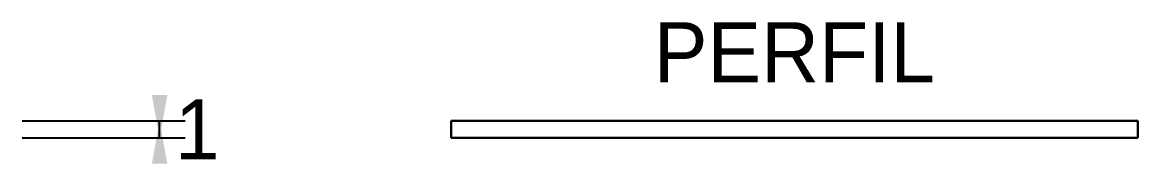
# Model space of a CAD drawing. Extents: x 0 to 297, y 0 to 210.
# Drawn here: x 103.1 to 168.1, y 139.2 to 147.4 of the extents above; entities that cross this region are included whole.
import ezdxf
from ezdxf.enums import TextEntityAlignment as Align

# ---------------------------------------------------------------- set-up
doc = ezdxf.new("R2010")
doc.units = 0
for name, color, linetype in [('COTAS', 7, 'CONTINUOUS'), ('TEXTO', 7, 'CONTINUOUS'), ('VISIBLE', 7, 'CONTINUOUS')]:
    doc.layers.add(name, color=color, linetype=linetype)

msp = doc.modelspace()

# ---------------------------------------------------------------- linework, layer by layer
at = {"layer": 'COTAS'}
for p, q in [((103.1447, 141.6793), (112.6447, 141.6793)), ((111.1447, 140.6793), (111.1447, 141.6793)), ((103.1447, 140.6793), (112.6447, 140.6793))]:
    msp.add_line(p, q, dxfattribs=at)
for points in [[(111.1447, 140.6793), (111.5947, 143.1793), (110.6947, 143.1793)], [(111.1447, 141.6793), (111.5947, 139.1793), (110.6947, 139.1793)]]:
    msp.add_solid(points, dxfattribs=at)
at = {"layer": 'VISIBLE'}
for p, q in [((128.1447, 141.6793), (132.0598, 141.6793)), ((128.1447, 140.6793), (128.1447, 141.6793)), ((128.1447, 141.6793), (128.1447, 140.6793)), ((129.6786, 141.6793), (128.1447, 141.6793)), ((128.1447, 141.6793), (128.1447, 141.6793)), ((128.1447, 141.6793), (128.1447, 141.6793)), ((128.1447, 141.6793), (128.1447, 141.6793)), ((128.1447, 141.6793), (128.1447, 141.6793)), ((128.1447, 141.6793), (128.1447, 141.6793)), ((128.1447, 141.6793), (128.1447, 141.6793)), ((128.1447, 141.6793), (128.1447, 141.6793)), ((128.1447, 141.6793), (128.1447, 141.6793)), ((128.1447, 141.6793), (128.1447, 141.6793)), ((128.1447, 141.6793), (128.1447, 141.6793)), ((128.1447, 141.6793), (128.1447, 141.6793)), ((128.1447, 141.6793), (128.1447, 141.6793)), ((128.1447, 141.6793), (128.1447, 141.6793)), ((128.1447, 141.6793), (128.1447, 141.6793)), ((128.1447, 141.6793), (128.1447, 141.6793)), ((128.1447, 141.6793), (128.1447, 141.6793)), ((134.4836, 141.6793), (129.6786, 141.6793)), ((132.0598, 141.6793), (137.0219, 141.6793)), ((138.8198, 141.6793), (134.4836, 141.6793)), ((137.0219, 141.6793), (141.4384, 141.6793)), ((142.8784, 141.6793), (138.8198, 141.6793)), ((141.4384, 141.6793), (145.5347, 141.6793)), ((146.8109, 141.6793), (142.8784, 141.6793)), ((144.8723, 141.6793), (144.8447, 141.6793)), ((144.8447, 141.6793), (144.8452, 141.6793)), ((144.8452, 141.6793), (144.8729, 141.6793)), ((144.8729, 141.6793), (144.8723, 141.6793)), ((144.9554, 141.6793), (144.8729, 141.6793)), ((144.8729, 141.6793), (144.8746, 141.6793)), ((144.8746, 141.6793), (144.9571, 141.6793)), ((144.9571, 141.6793), (144.9554, 141.6793)), ((145.093, 141.6793), (144.9571, 141.6793)), ((144.9571, 141.6793), (144.9599, 141.6793)), ((144.9599, 141.6793), (145.0959, 141.6793)), ((145.0959, 141.6793), (145.093, 141.6793)), ((145.2829, 141.6793), (145.0959, 141.6793)), ((145.0959, 141.6793), (145.0998, 141.6793)), ((145.0998, 141.6793), (145.2868, 141.6793)), ((145.2868, 141.6793), (145.2829, 141.6793)), ((145.5217, 141.6793), (145.2868, 141.6793)), ((145.2868, 141.6793), (145.2917, 141.6793)), ((145.2917, 141.6793), (145.5266, 141.6793)), ((145.5266, 141.6793), (145.5217, 141.6793)), ((145.8054, 141.6793), (145.5266, 141.6793)), ((145.5266, 141.6793), (145.5324, 141.6793)), ((145.5324, 141.6793), (145.8112, 141.6793)), ((145.5347, 141.6793), (149.4784, 141.6793)), ((145.8112, 141.6793), (145.8054, 141.6793)), ((146.1291, 141.6793), (145.8112, 141.6793)), ((145.8112, 141.6793), (145.8178, 141.6793)), ((145.8178, 141.6793), (146.1357, 141.6793)), ((146.1357, 141.6793), (146.1291, 141.6793)), ((146.4873, 141.6793), (146.1357, 141.6793)), ((146.1357, 141.6793), (146.1431, 141.6793)), ((146.1431, 141.6793), (146.4947, 141.6793)), ((146.1684, 141.6793), (147.7139, 141.6793)), ((146.2542, 141.6793), (147.2906, 141.6793)), ((146.3026, 141.6793), (146.8818, 141.6793)), ((146.3181, 141.6793), (146.4947, 141.6793)), ((146.4947, 141.6793), (146.4873, 141.6793)), ((146.8739, 141.6793), (146.4947, 141.6793)), ((146.4947, 141.6793), (146.5026, 141.6793)), ((146.5026, 141.6793), (146.8818, 141.6793)), ((150.7546, 141.6793), (146.8109, 141.6793)), ((146.8818, 141.6793), (146.8739, 141.6793)), ((147.2822, 141.6793), (146.8818, 141.6793)), ((146.8818, 141.6793), (146.8901, 141.6793)), ((146.8901, 141.6793), (147.2906, 141.6793)), ((147.2906, 141.6793), (147.2822, 141.6793)), ((147.7053, 141.6793), (147.2906, 141.6793)), ((147.2906, 141.6793), (147.2992, 141.6793)), ((147.2992, 141.6793), (147.7139, 141.6793)), ((147.7139, 141.6793), (147.7053, 141.6793)), ((148.1359, 141.6793), (147.7139, 141.6793)), ((147.7139, 141.6793), (147.7227, 141.6793)), ((147.7227, 141.6793), (148.1447, 141.6793)), ((148.1447, 141.6793), (148.1359, 141.6793)), ((148.5666, 141.6793), (148.1447, 141.6793)), ((148.1447, 141.6793), (148.1534, 141.6793)), ((148.1534, 141.6793), (148.5754, 141.6793)), ((148.5754, 141.6793), (148.5666, 141.6793)), ((150.1209, 141.6793), (148.5754, 141.6793)), ((148.9901, 141.6793), (148.5754, 141.6793)), ((148.5754, 141.6793), (148.584, 141.6793)), ((148.584, 141.6793), (148.9988, 141.6793)), ((148.9988, 141.6793), (148.9901, 141.6793)), ((150.0352, 141.6793), (148.9988, 141.6793)), ((149.3992, 141.6793), (148.9988, 141.6793)), ((148.9988, 141.6793), (149.0071, 141.6793)), ((149.0071, 141.6793), (149.4075, 141.6793)), ((149.4075, 141.6793), (149.3992, 141.6793)), ((149.9868, 141.6793), (149.4075, 141.6793)), ((149.7868, 141.6793), (149.4075, 141.6793)), ((149.4075, 141.6793), (149.4154, 141.6793)), ((149.4154, 141.6793), (149.7947, 141.6793)), ((149.4784, 141.6793), (168.1447, 141.6793)), ((149.7947, 141.6793), (149.7868, 141.6793)), ((149.9713, 141.6793), (149.7947, 141.6793)), ((150.1463, 141.6793), (149.7947, 141.6793)), ((149.7947, 141.6793), (149.802, 141.6793)), ((149.802, 141.6793), (150.1536, 141.6793)), ((150.1536, 141.6793), (150.1463, 141.6793)), ((150.4715, 141.6793), (150.1536, 141.6793)), ((150.1536, 141.6793), (150.1602, 141.6793)), ((150.1602, 141.6793), (150.4781, 141.6793)), ((150.4781, 141.6793), (150.4715, 141.6793)), ((151.5198, 141.6793), (150.4781, 141.6793)), ((150.7569, 141.6793), (150.4781, 141.6793)), ((150.4781, 141.6793), (150.4839, 141.6793)), ((150.4839, 141.6793), (150.7627, 141.6793)), ((153.4109, 141.6793), (150.7546, 141.6793)), ((150.7627, 141.6793), (150.7569, 141.6793)), ((151.5036, 141.6793), (150.7627, 141.6793)), ((150.9977, 141.6793), (150.7627, 141.6793)), ((150.7627, 141.6793), (150.7676, 141.6793)), ((150.7676, 141.6793), (151.0025, 141.6793)), ((151.0025, 141.6793), (150.9977, 141.6793)), ((151.4883, 141.6793), (151.0025, 141.6793)), ((151.1896, 141.6793), (151.0025, 141.6793)), ((151.0025, 141.6793), (151.0064, 141.6793)), ((151.0064, 141.6793), (151.1935, 141.6793)), ((151.1935, 141.6793), (151.1896, 141.6793)), ((151.4734, 141.6793), (151.1935, 141.6793)), ((151.3294, 141.6793), (151.1935, 141.6793)), ((151.1935, 141.6793), (151.1963, 141.6793)), ((151.1963, 141.6793), (151.3322, 141.6793)), ((151.3322, 141.6793), (151.3294, 141.6793)), ((151.4589, 141.6793), (151.3322, 141.6793)), ((151.4147, 141.6793), (151.3322, 141.6793)), ((151.3322, 141.6793), (151.3339, 141.6793)), ((151.3339, 141.6793), (151.4164, 141.6793)), ((151.4164, 141.6793), (151.4147, 141.6793)), ((151.4447, 141.6793), (151.4164, 141.6793)), ((151.4441, 141.6793), (151.4164, 141.6793)), ((151.4164, 141.6793), (151.417, 141.6793)), ((151.417, 141.6793), (151.4447, 141.6793)), ((151.4447, 141.6793), (151.4441, 141.6793)), ((168.1447, 141.6793), (153.4109, 141.6793)), ((168.1447, 141.6793), (168.1447, 140.6793)), ((168.1447, 140.6793), (168.1447, 141.6793)), ((168.1447, 141.6793), (168.1447, 141.6793)), ((132.0598, 140.6793), (128.1447, 140.6793)), ((128.1447, 140.6793), (129.6786, 140.6793)), ((128.1447, 140.6793), (128.1447, 140.6793)), ((128.1447, 140.6793), (128.1447, 140.6793)), ((128.1447, 140.6793), (128.1447, 140.6793)), ((128.1447, 140.6793), (128.1447, 140.6793)), ((128.1447, 140.6793), (128.1447, 140.6793)), ((128.1447, 140.6793), (128.1447, 140.6793)), ((128.1447, 140.6793), (128.1447, 140.6793)), ((128.1447, 140.6793), (128.1447, 140.6793)), ((128.1447, 140.6793), (128.1447, 140.6793)), ((128.1447, 140.6793), (128.1447, 140.6793)), ((128.1447, 140.6793), (128.1447, 140.6793)), ((128.1447, 140.6793), (128.1447, 140.6793)), ((128.1447, 140.6793), (128.1447, 140.6793)), ((128.1447, 140.6793), (128.1447, 140.6793)), ((128.1447, 140.6793), (128.1447, 140.6793)), ((128.1447, 140.6793), (128.1447, 140.6793)), ((129.6786, 140.6793), (134.4836, 140.6793)), ((137.0219, 140.6793), (132.0598, 140.6793)), ((134.4836, 140.6793), (138.8198, 140.6793)), ((141.4384, 140.6793), (137.0219, 140.6793)), ((138.8198, 140.6793), (142.8784, 140.6793)), ((145.5347, 140.6793), (141.4384, 140.6793)), ((142.8784, 140.6793), (146.8109, 140.6793)), ((144.8447, 140.6793), (144.8727, 140.6793)), ((144.8449, 140.6793), (144.8447, 140.6793)), ((144.8729, 140.6793), (144.8449, 140.6793)), ((144.8727, 140.6793), (144.8729, 140.6793)), ((144.8729, 140.6793), (144.9565, 140.6793)), ((144.8735, 140.6793), (144.8729, 140.6793)), ((144.9571, 140.6793), (144.8735, 140.6793)), ((144.9565, 140.6793), (144.9571, 140.6793)), ((144.9571, 140.6793), (145.0949, 140.6793)), ((144.958, 140.6793), (144.9571, 140.6793)), ((145.0959, 140.6793), (144.958, 140.6793)), ((145.0949, 140.6793), (145.0959, 140.6793)), ((145.0959, 140.6793), (145.2855, 140.6793)), ((145.0972, 140.6793), (145.0959, 140.6793)), ((145.2868, 140.6793), (145.0972, 140.6793)), ((145.2855, 140.6793), (145.2868, 140.6793)), ((145.2868, 140.6793), (146.1667, 140.6793)), ((145.2868, 140.6793), (145.525, 140.6793)), ((145.2884, 140.6793), (145.2868, 140.6793)), ((145.5266, 140.6793), (145.2884, 140.6793)), ((145.525, 140.6793), (145.5266, 140.6793)), ((145.5266, 140.6793), (146.2531, 140.6793)), ((145.5266, 140.6793), (145.8093, 140.6793)), ((145.5285, 140.6793), (145.5266, 140.6793)), ((145.8112, 140.6793), (145.5285, 140.6793)), ((149.4784, 140.6793), (145.5347, 140.6793)), ((145.8093, 140.6793), (145.8112, 140.6793)), ((145.8112, 140.6793), (146.3021, 140.6793)), ((145.8112, 140.6793), (146.1335, 140.6793)), ((145.8134, 140.6793), (145.8112, 140.6793)), ((146.1357, 140.6793), (145.8134, 140.6793)), ((146.1335, 140.6793), (146.1357, 140.6793)), ((146.1357, 140.6793), (146.3181, 140.6793)), ((146.1357, 140.6793), (146.4922, 140.6793)), ((146.1382, 140.6793), (146.1357, 140.6793)), ((146.4947, 140.6793), (146.1382, 140.6793)), ((146.4922, 140.6793), (146.4947, 140.6793)), ((146.4947, 140.6793), (146.8792, 140.6793)), ((146.4973, 140.6793), (146.4947, 140.6793)), ((146.8818, 140.6793), (146.4973, 140.6793)), ((146.8109, 140.6793), (150.7546, 140.6793)), ((146.8792, 140.6793), (146.8818, 140.6793)), ((146.8818, 140.6793), (147.2878, 140.6793)), ((146.8846, 140.6793), (146.8818, 140.6793)), ((147.2906, 140.6793), (146.8846, 140.6793)), ((147.2878, 140.6793), (147.2906, 140.6793)), ((147.2906, 140.6793), (147.711, 140.6793)), ((147.2934, 140.6793), (147.2906, 140.6793)), ((147.7139, 140.6793), (147.2934, 140.6793)), ((147.711, 140.6793), (147.7139, 140.6793)), ((147.7139, 140.6793), (148.1417, 140.6793)), ((147.7169, 140.6793), (147.7139, 140.6793)), ((148.1447, 140.6793), (147.7169, 140.6793)), ((148.1417, 140.6793), (148.1447, 140.6793)), ((148.1447, 140.6793), (148.5725, 140.6793)), ((148.1476, 140.6793), (148.1447, 140.6793)), ((148.5754, 140.6793), (148.1476, 140.6793)), ((148.5725, 140.6793), (148.5754, 140.6793)), ((148.5754, 140.6793), (148.9959, 140.6793)), ((148.5783, 140.6793), (148.5754, 140.6793)), ((148.9988, 140.6793), (148.5783, 140.6793)), ((148.9959, 140.6793), (148.9988, 140.6793)), ((148.9988, 140.6793), (149.4047, 140.6793)), ((149.0015, 140.6793), (148.9988, 140.6793)), ((149.4075, 140.6793), (149.0015, 140.6793)), ((149.4047, 140.6793), (149.4075, 140.6793)), ((149.4075, 140.6793), (149.792, 140.6793)), ((149.4101, 140.6793), (149.4075, 140.6793)), ((149.7947, 140.6793), (149.4101, 140.6793)), ((168.1447, 140.6793), (149.4784, 140.6793)), ((149.792, 140.6793), (149.7947, 140.6793)), ((149.7947, 140.6793), (150.1511, 140.6793)), ((149.7971, 140.6793), (149.7947, 140.6793)), ((150.1536, 140.6793), (149.7971, 140.6793)), ((150.1536, 140.6793), (149.9713, 140.6793)), ((150.4781, 140.6793), (149.9873, 140.6793)), ((150.7627, 140.6793), (150.0362, 140.6793)), ((151.0026, 140.6793), (150.1226, 140.6793)), ((150.1511, 140.6793), (150.1536, 140.6793)), ((150.1536, 140.6793), (150.4759, 140.6793)), ((150.1558, 140.6793), (150.1536, 140.6793)), ((150.4781, 140.6793), (150.1558, 140.6793)), ((150.4759, 140.6793), (150.4781, 140.6793)), ((150.4781, 140.6793), (151.5198, 140.6793)), ((150.4781, 140.6793), (150.7608, 140.6793)), ((150.48, 140.6793), (150.4781, 140.6793)), ((150.7627, 140.6793), (150.48, 140.6793)), ((150.7546, 140.6793), (153.4109, 140.6793)), ((150.7608, 140.6793), (150.7627, 140.6793)), ((150.7627, 140.6793), (151.5036, 140.6793)), ((150.7627, 140.6793), (151.0009, 140.6793)), ((150.7644, 140.6793), (150.7627, 140.6793)), ((151.0025, 140.6793), (150.7644, 140.6793)), ((151.0009, 140.6793), (151.0025, 140.6793)), ((151.0025, 140.6793), (151.4883, 140.6793)), ((151.0025, 140.6793), (151.1922, 140.6793)), ((151.0038, 140.6793), (151.0025, 140.6793)), ((151.1935, 140.6793), (151.0038, 140.6793)), ((151.1922, 140.6793), (151.1935, 140.6793)), ((151.1935, 140.6793), (151.4734, 140.6793)), ((151.1935, 140.6793), (151.3313, 140.6793)), ((151.1944, 140.6793), (151.1935, 140.6793)), ((151.3322, 140.6793), (151.1944, 140.6793)), ((151.3313, 140.6793), (151.3322, 140.6793)), ((151.3322, 140.6793), (151.4589, 140.6793)), ((151.3322, 140.6793), (151.4159, 140.6793)), ((151.3328, 140.6793), (151.3322, 140.6793)), ((151.4164, 140.6793), (151.3328, 140.6793)), ((151.4159, 140.6793), (151.4164, 140.6793)), ((151.4164, 140.6793), (151.4447, 140.6793)), ((151.4164, 140.6793), (151.4445, 140.6793)), ((151.4166, 140.6793), (151.4164, 140.6793)), ((151.4447, 140.6793), (151.4166, 140.6793)), ((151.4445, 140.6793), (151.4447, 140.6793)), ((153.4109, 140.6793), (168.1447, 140.6793)), ((168.1447, 140.6793), (168.1447, 140.6793))]:
    msp.add_line(p, q, dxfattribs=at)

# ---------------------------------------------------------------- texts
at = {"layer": 'COTAS'}
msp.add_text('1', height=3.5, dxfattribs=at).set_placement((113.3447, 141.1793), align=Align.MIDDLE_CENTER)
at = {"layer": 'TEXTO'}
msp.add_text('PERFIL', height=3.5, dxfattribs=at).set_placement((148.1447, 145.6793), align=Align.MIDDLE_CENTER)

doc.saveas('drawing.dxf')
